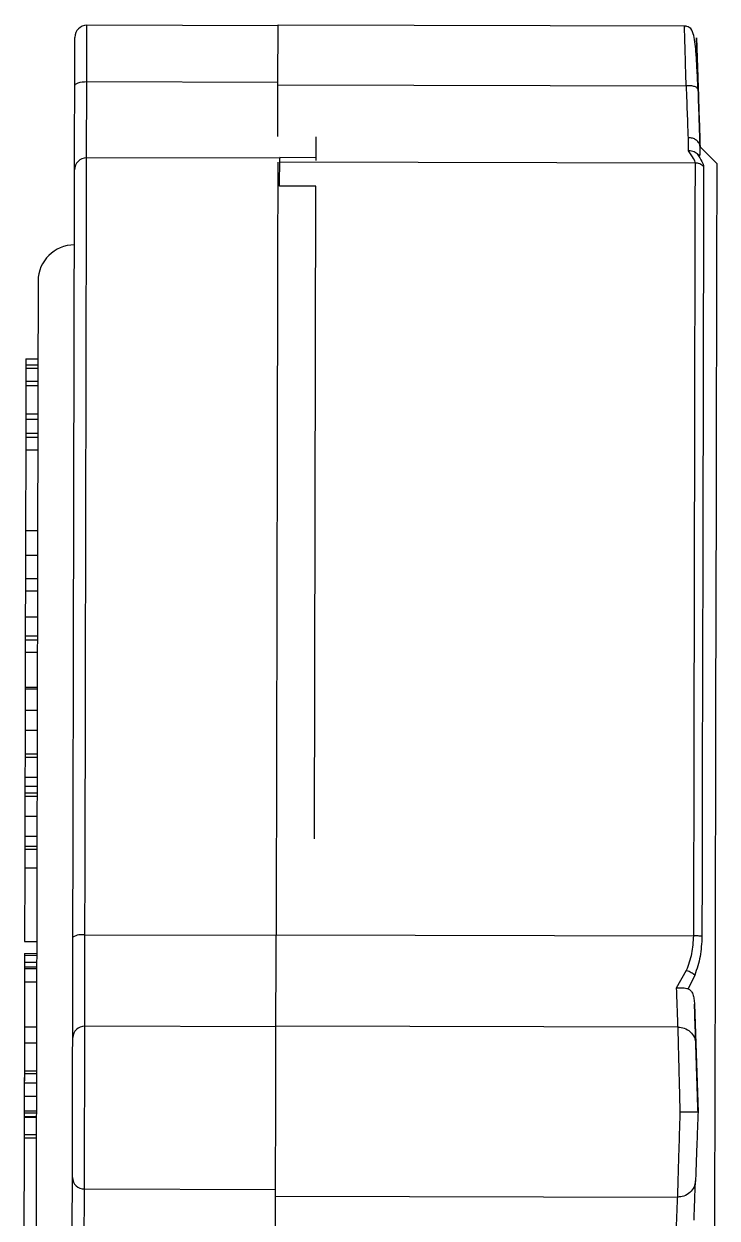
# Model space of a CAD drawing. Header units: millimetres. Extents: x 1890 to 4327, y 775 to 2498.
# Drawn here: x 2383.5 to 2441, y 2199.9 to 2298.8 of the extents above; entities that cross this region are included whole.
import ezdxf

# ---------------------------------------------------------------- set-up
doc = ezdxf.new("R2010")
doc.units = ezdxf.units.MM

msp = doc.modelspace()

# ---------------------------------------------------------------- linework, layer by layer
at = {"color": 7, "linetype": 'Continuous', "lineweight": 25}
for p, q in [((2388.757, 2294.044), (2388.767, 2298.712)), ((2404.61, 2298.678), (2388.767, 2298.712)), ((2438.448, 2298.641), (2404.61, 2298.714)), ((2388.744, 2287.721), (2388.757, 2294.044)), ((2388.757, 2294.044), (2404.6, 2294.01)), ((2404.6, 2293.779), (2438.434, 2293.706)), ((2407.748, 2289.468), (2407.744, 2287.737)), ((2438.59, 2289.396), (2438.588, 2288.309)), ((2441, 2287.222), (2439.589, 2288.639)), ((2439.589, 2288.632), (2439.589, 2288.639)), ((2404.744, 2287.687), (2388.744, 2287.721)), ((2404.739, 2285.387), (2404.744, 2287.687)), ((2439.172, 2287.293), (2404.743, 2287.366)), ((2407.744, 2287.737), (2404.744, 2287.744)), ((2404.744, 2287.744), (2404.744, 2287.687)), ((2407.744, 2287.737), (2407.743, 2287.508)), ((2407.739, 2285.381), (2404.739, 2285.387)), ((2407.623, 2231.279), (2407.739, 2285.381)), ((2383.708, 2271.079), (2383.707, 2270.578)), ((2383.707, 2270.578), (2384.707, 2270.576)), ((2383.707, 2270.578), (2383.707, 2270.308)), ((2383.708, 2271.079), (2384.708, 2271.076)), ((2383.707, 2270.308), (2383.704, 2269.214)), ((2383.707, 2270.308), (2384.707, 2270.306)), ((2383.703, 2268.864), (2383.698, 2266.504)), ((2383.704, 2269.214), (2383.703, 2268.864)), ((2383.703, 2268.864), (2384.703, 2268.862)), ((2383.704, 2269.214), (2384.704, 2269.212)), ((2383.698, 2266.083), (2383.695, 2264.922)), ((2383.698, 2266.504), (2384.698, 2266.502)), ((2383.698, 2266.504), (2383.698, 2266.083)), ((2383.698, 2266.083), (2384.698, 2266.081)), ((2383.694, 2264.588), (2383.692, 2263.54)), ((2383.695, 2264.922), (2383.694, 2264.588)), ((2383.694, 2264.588), (2384.694, 2264.586)), ((2383.695, 2264.922), (2384.695, 2264.92)), ((2383.692, 2263.54), (2383.678, 2256.834)), ((2383.692, 2263.54), (2384.692, 2263.538)), ((2383.678, 2256.834), (2383.673, 2254.794)), ((2383.678, 2256.834), (2384.678, 2256.831)), ((2383.673, 2254.794), (2383.669, 2252.873)), ((2383.673, 2254.794), (2384.673, 2254.792)), ((2383.669, 2252.873), (2383.667, 2251.828)), ((2383.669, 2252.873), (2384.669, 2252.871)), ((2383.667, 2251.828), (2383.663, 2249.691)), ((2384.667, 2251.825), (2383.667, 2251.828)), ((2383.663, 2249.691), (2383.659, 2248.126)), ((2383.663, 2249.691), (2384.663, 2249.688)), ((2383.658, 2247.789), (2383.656, 2246.761)), ((2383.659, 2248.228), (2383.658, 2247.718)), ((2383.659, 2248.126), (2383.658, 2247.789)), ((2383.659, 2248.126), (2383.658, 2247.789)), ((2383.658, 2247.789), (2384.658, 2247.787)), ((2383.659, 2248.126), (2384.659, 2248.124)), ((2383.656, 2246.761), (2384.656, 2246.759)), ((2383.65, 2243.867), (2384.65, 2243.865)), ((2383.65, 2243.73), (2383.646, 2241.943)), ((2383.65, 2243.73), (2384.65, 2243.728)), ((2383.646, 2241.943), (2383.642, 2240.289)), ((2383.646, 2241.943), (2384.646, 2241.941)), ((2383.642, 2240.289), (2383.638, 2238.337)), ((2383.642, 2240.289), (2384.642, 2240.287)), ((2383.638, 2238.065), (2383.634, 2236.405)), ((2383.638, 2238.337), (2384.638, 2238.335)), ((2383.638, 2238.337), (2383.638, 2238.065)), ((2383.638, 2238.065), (2384.638, 2238.062)), ((2383.634, 2236.405), (2383.633, 2235.666)), ((2383.634, 2236.405), (2384.634, 2236.403)), ((2383.633, 2235.666), (2383.631, 2235.093)), ((2383.631, 2235.093), (2384.631, 2235.091)), ((2383.631, 2235.093), (2383.631, 2234.821)), ((2383.633, 2235.666), (2384.633, 2235.663)), ((2383.631, 2234.821), (2383.627, 2233.161)), ((2383.631, 2234.821), (2384.631, 2234.818)), ((2383.627, 2233.161), (2383.624, 2231.517)), ((2383.627, 2233.161), (2384.627, 2233.159)), ((2383.624, 2231.517), (2383.622, 2230.69)), ((2383.624, 2231.517), (2384.624, 2231.515)), ((2383.621, 2230.441), (2383.618, 2228.877)), ((2383.622, 2230.69), (2383.621, 2230.441)), ((2383.621, 2230.441), (2384.621, 2230.439)), ((2383.622, 2230.69), (2384.622, 2230.688)), ((2383.618, 2228.866), (2383.605, 2222.777)), ((2383.618, 2228.877), (2384.618, 2228.875)), ((2388.59, 2215.752), (2388.606, 2223.325)), ((2388.606, 2223.325), (2404.449, 2223.291)), ((2404.449, 2223.331), (2439.035, 2223.257)), ((2383.605, 2222.777), (2384.605, 2222.775)), ((2383.601, 2221.075), (2383.6, 2220.684)), ((2383.603, 2221.634), (2383.601, 2221.075)), ((2383.601, 2221.075), (2384.601, 2221.073)), ((2383.603, 2221.778), (2384.603, 2221.776)), ((2383.603, 2221.634), (2384.603, 2221.632)), ((2383.6, 2220.54), (2383.598, 2219.442)), ((2383.6, 2220.684), (2384.6, 2220.681)), ((2383.6, 2220.684), (2383.6, 2220.54)), ((2383.6, 2220.54), (2384.6, 2220.538)), ((2438.443, 2220.368), (2437.612, 2218.913)), ((2438.502, 2220.349), (2438.443, 2220.368)), ((2383.598, 2219.442), (2383.59, 2215.703)), ((2383.598, 2219.442), (2384.598, 2219.44)), ((2439.149, 2219.995), (2438.604, 2218.847)), ((2439.124, 2217.584), (2439.418, 2208.639)), ((2383.59, 2215.703), (2383.587, 2214.374)), ((2383.59, 2215.703), (2384.59, 2215.701)), ((2388.561, 2202.272), (2388.59, 2215.752)), ((2404.433, 2215.719), (2388.59, 2215.752)), ((2437.735, 2215.69), (2404.433, 2215.761)), ((2383.586, 2214.113), (2383.585, 2213.477)), ((2383.587, 2214.194), (2383.586, 2214.113)), ((2383.587, 2214.374), (2384.587, 2214.372)), ((2383.587, 2214.374), (2383.587, 2214.194)), ((2383.584, 2213.13), (2383.582, 2212.263)), ((2383.585, 2213.477), (2383.584, 2213.13)), ((2383.582, 2212.263), (2383.582, 2212.062)), ((2383.58, 2211.223), (2383.578, 2209.971)), ((2383.582, 2211.831), (2383.58, 2211.223)), ((2383.582, 2212.062), (2384.582, 2212.06)), ((2383.582, 2212.062), (2383.582, 2211.831)), ((2383.582, 2211.831), (2384.582, 2211.829)), ((2383.58, 2211.08), (2384.58, 2211.077)), ((2383.578, 2209.971), (2383.575, 2208.757)), ((2383.578, 2209.971), (2384.578, 2209.969)), ((2383.574, 2208.267), (2384.574, 2208.265)), ((2383.574, 2208.267), (2383.574, 2208.209)), ((2383.574, 2208.209), (2384.574, 2208.207)), ((2383.575, 2208.757), (2384.575, 2208.755)), ((2383.575, 2208.584), (2384.575, 2208.582)), ((2439.418, 2208.639), (2439.418, 2208.639)), ((2383.57, 2206.502), (2383.543, 2193.773)), ((2383.571, 2206.778), (2383.57, 2206.502)), ((2383.57, 2206.502), (2384.57, 2206.5)), ((2383.571, 2206.778), (2384.571, 2206.776)), ((2388.545, 2194.7), (2388.561, 2202.272)), ((2388.561, 2202.272), (2404.404, 2202.238)), ((2404.403, 2201.666), (2437.705, 2201.594))]:
    msp.add_line(p, q, dxfattribs=at)
at = {"color": 7, "linetype": 'Continuous', "lineweight": 25, "flags": 128}
for points in [[(2387.757, 2293.694), (2387.776, 2293.763), (2387.833, 2293.829), (2387.926, 2293.889), (2388.05, 2293.942), (2388.202, 2293.986), (2388.375, 2294.018), (2388.562, 2294.037), (2388.757, 2294.044)], [(2388.606, 2223.325), (2388.617, 2228.584), (2388.628, 2233.755), (2388.639, 2238.813), (2388.65, 2243.737), (2388.66, 2248.504), (2388.67, 2253.092), (2388.679, 2257.48), (2388.688, 2261.65), (2388.696, 2265.581), (2388.704, 2269.256), (2388.712, 2272.658), (2388.718, 2275.773), (2388.724, 2278.585), (2388.73, 2281.083), (2388.734, 2283.254), (2388.738, 2285.09), (2388.741, 2286.581), (2388.744, 2287.721)], [(2439.172, 2287.293), (2439.169, 2286.141), (2439.166, 2284.642), (2439.162, 2282.804), (2439.157, 2280.635), (2439.152, 2278.144), (2439.146, 2275.343), (2439.139, 2272.244), (2439.132, 2268.86), (2439.124, 2265.208), (2439.116, 2261.303), (2439.107, 2257.162), (2439.098, 2252.805), (2439.088, 2248.251), (2439.078, 2243.52), (2439.068, 2238.632), (2439.057, 2233.611), (2439.046, 2228.478), (2439.035, 2223.257)], [(2439.878, 2287.003), (2439.876, 2285.855), (2439.872, 2284.363), (2439.868, 2282.531), (2439.864, 2280.37), (2439.859, 2277.888), (2439.853, 2275.097), (2439.846, 2272.009), (2439.839, 2268.638), (2439.831, 2264.999), (2439.823, 2261.109), (2439.814, 2256.983), (2439.805, 2252.642), (2439.795, 2248.104), (2439.785, 2243.39), (2439.774, 2238.521), (2439.764, 2233.518), (2439.753, 2228.404), (2439.742, 2223.202)], [(2440.808, 2197.409), (2440.819, 2202.692), (2440.83, 2208.002), (2440.842, 2213.315), (2440.853, 2218.606), (2440.864, 2223.852), (2440.875, 2229.029), (2440.886, 2234.112), (2440.897, 2239.078), (2440.907, 2243.905), (2440.917, 2248.572), (2440.927, 2253.055), (2440.936, 2257.335), (2440.945, 2261.393), (2440.953, 2265.209), (2440.96, 2268.766), (2440.967, 2272.048), (2440.974, 2275.041), (2440.98, 2277.729), (2440.985, 2280.102), (2440.989, 2282.148), (2440.993, 2283.857), (2440.996, 2285.223), (2440.998, 2286.238), (2440.999, 2286.898), (2441, 2287.201), (2441, 2287.222)]]:
    msp.add_lwpolyline(points, dxfattribs=at)
at = {"color": 7, "linetype": 'Continuous', "lineweight": 25}
for centre, radius, start, end in [((2388.765, 2297.712), 1, 89.87751, 179.87751), ((2388.734, 2286.729), 0.992, 89.41535, 179.40777), ((2387.722, 2277.514), 3, 89.87751, 179.87751), ((2388.361, 2221.794), 1.551, 80.89854, 119.14308), ((2388.557, 2214.783), 0.97, 88.05077, 177.92611), ((2388.532, 2203.241), 0.97, 181.82891, 271.70426)]:
    msp.add_arc(centre, radius, start, end, dxfattribs=at)
for points, knots in [([(2404.6, 2293.779), (2404.601, 2294.472), (2404.604, 2295.858), (2404.607, 2297.465), (2404.61, 2298.426), (2404.61, 2298.829), (2404.61, 2298.714), (2404.61, 2298.714)], [0, 0, 0, 0, 0.2499989, 0.4999978, 0.7499967, 0.9999956, 1, 1, 1, 1]), ([(2439.414, 2293.459), (2439.388, 2294.057), (2439.338, 2295.183), (2439.235, 2296.806), (2439.089, 2297.956), (2438.852, 2298.466), (2438.561, 2298.61), (2438.403, 2298.637), (2438.322, 2298.642), (2438.282, 2298.641), (2438.264, 2298.641)], [0, 0, 0, 0, 0.219365, 0.412937, 0.719402, 0.914593, 0.969102, 0.986635, 0.993634, 1, 1, 1, 1]), ([(2438.434, 2293.706), (2438.42, 2294.203), (2438.393, 2295.166), (2438.35, 2296.708), (2438.313, 2298.014), (2438.294, 2298.704), (2438.297, 2298.581), (2438.298, 2298.555)], [0, 0, 0, 0, 0.177765, 0.34408, 0.641108, 0.925204, 1, 1, 1, 1]), ([(2387.757, 2293.694), (2387.758, 2294.248), (2387.76, 2295.383), (2387.763, 2296.684), (2387.765, 2297.554), (2387.765, 2297.662), (2387.765, 2297.714)], [0, 0, 0, 0, 0.244178, 0.5, 0.755822, 1, 1, 1, 1]), ([(2439.433, 2293.397), (2439.413, 2293.999), (2439.373, 2295.204), (2439.328, 2296.582), (2439.299, 2297.473), (2439.289, 2297.776), (2439.299, 2297.469), (2439.328, 2296.577), (2439.374, 2295.2), (2439.413, 2293.998), (2439.433, 2293.397)], [0, 0, 0, 0, 0.125138, 0.250256, 0.375373, 0.50043, 0.625397, 0.750284, 0.875124, 1, 1, 1, 1]), ([(2387.742, 2286.74), (2387.742, 2286.973), (2387.743, 2287.448), (2387.747, 2289.033), (2387.751, 2291.125), (2387.755, 2292.847), (2387.757, 2293.694)], [0, 0, 0, 0, 0.245796, 0.5, 0.754204, 1, 1, 1, 1]), ([(2404.59, 2289.489), (2404.59, 2289.515), (2404.592, 2290.005), (2404.595, 2291.442), (2404.598, 2293), (2404.6, 2293.779)], [0, 0, 0, 0, 0.027312, 0.513656, 1, 1, 1, 1]), ([(2438.434, 2293.706), (2438.465, 2292.835), (2438.525, 2291.195), (2438.569, 2289.97), (2438.59, 2289.396)], [0, 0, 0, 0, 0.531637, 1, 1, 1, 1]), ([(2439.433, 2293.397), (2439.418, 2293.439), (2439.396, 2293.504), (2439.27, 2293.579), (2439.141, 2293.63), (2438.982, 2293.669), (2438.751, 2293.704), (2438.559, 2293.705), (2438.434, 2293.706)], [0, 0, 0, 0, 0.239618, 0.368465, 0.500002, 0.631538, 0.760384, 1, 1, 1, 1]), ([(2439.589, 2288.632), (2439.567, 2289.31), (2439.522, 2290.676), (2439.463, 2292.486), (2439.433, 2293.397)], [0, 0, 0, 0, 0.496466, 1, 1, 1, 1]), ([(2439.433, 2293.397), (2439.462, 2292.488), (2439.522, 2290.678), (2439.567, 2289.312), (2439.589, 2288.632)], [0, 0, 0, 0, 0.502375, 1, 1, 1, 1]), ([(2439.589, 2288.632), (2439.584, 2288.686), (2439.574, 2288.791), (2439.49, 2288.992), (2439.376, 2289.116), (2439.284, 2289.186), (2439.283, 2289.187), (2439.28, 2289.189), (2439.268, 2289.198), (2439.175, 2289.266), (2438.957, 2289.378), (2438.718, 2289.39), (2438.59, 2289.396)], [0, 0, 0, 0, 0.13275, 0.258828, 0.507271, 0.507353, 0.507953, 0.509582, 0.515681, 0.539247, 0.754927, 1, 1, 1, 1]), ([(2439.335, 2288.069), (2439.287, 2288.108), (2439.187, 2288.188), (2438.996, 2288.27), (2438.791, 2288.314), (2438.65, 2288.31), (2438.588, 2288.309)], [0, 0, 0, 0, 0.239149, 0.497163, 0.778524, 1, 1, 1, 1]), ([(2438.588, 2288.309), (2438.758, 2288.083), (2439.091, 2287.642), (2439.145, 2287.408), (2439.172, 2287.293)], [0, 0, 0, 0, 0.51151, 1, 1, 1, 1]), ([(2439.587, 2287.966), (2439.587, 2287.968), (2439.587, 2287.984), (2439.587, 2288.089), (2439.588, 2288.297), (2439.588, 2288.516), (2439.589, 2288.632)], [0, 0, 0, 0, 0.008069, 0.080583, 0.514577, 1, 1, 1, 1]), ([(2439.335, 2288.069), (2439.491, 2287.838), (2439.804, 2287.375), (2439.853, 2287.127), (2439.878, 2287.003)], [0, 0, 0, 0, 0.5006525, 1, 1, 1, 1]), ([(2439.587, 2287.966), (2439.581, 2287.944), (2439.572, 2287.911), (2439.486, 2287.949), (2439.412, 2288.001), (2439.359, 2288.048), (2439.335, 2288.069)], [0, 0, 0, 0, 0.546902, 0.785535, 0.902249, 1, 1, 1, 1]), ([(2387.606, 2223.148), (2387.611, 2225.644), (2387.622, 2230.681), (2387.638, 2238.058), (2387.653, 2245.3), (2387.668, 2252.279), (2387.682, 2258.882), (2387.695, 2264.976), (2387.707, 2270.468), (2387.717, 2275.28), (2387.726, 2279.343), (2387.733, 2282.612), (2387.738, 2285.151), (2387.741, 2286.213), (2387.742, 2286.74)], [0, 0, 0, 0, 0.0799588, 0.1613715, 0.2441424, 0.3288926, 0.4142166, 0.5, 0.5857784, 0.6711024, 0.7558576, 0.8386237, 0.9200388, 1, 1, 1, 1]), ([(2384.722, 2277.521), (2384.722, 2277.466), (2384.722, 2277.356), (2384.72, 2276.446), (2384.717, 2274.96), (2384.712, 2272.786), (2384.706, 2269.955), (2384.698, 2266.442), (2384.689, 2262.287), (2384.679, 2257.544), (2384.668, 2252.283), (2384.656, 2246.591), (2384.643, 2240.568), (2384.63, 2234.345), (2384.616, 2227.979), (2384.603, 2221.627), (2384.589, 2215.288), (2384.58, 2211.11), (2384.576, 2209.021)], [0, 0, 0, 0, 0.058246, 0.116497, 0.17824, 0.239988, 0.303803, 0.368626, 0.434138, 0.5, 0.565862, 0.631374, 0.696197, 0.760012, 0.821755, 0.883503, 0.94175, 1, 1, 1, 1]), ([(2383.656, 2246.761), (2383.656, 2246.431), (2383.654, 2245.795), (2383.653, 2245.018), (2383.651, 2244.407), (2383.651, 2244.085), (2383.65, 2243.916), (2383.65, 2243.867)], [0, 0, 0, 0, 0.328754, 0.633799, 0.764636, 0.93153, 1, 1, 1, 1]), ([(2383.65, 2243.867), (2383.65, 2243.804), (2383.65, 2243.719), (2383.65, 2243.741), (2383.65, 2243.747)], [0, 0, 0, 0, 0.737807, 1, 1, 1, 1]), ([(2387.588, 2214.818), (2387.589, 2215.209), (2387.59, 2216.005), (2387.595, 2217.995), (2387.6, 2220.408), (2387.604, 2222.245), (2387.606, 2223.148)], [0, 0, 0, 0, 0.245796, 0.5, 0.754204, 1, 1, 1, 1]), ([(2439.035, 2223.257), (2439.007, 2222.755), (2438.95, 2221.727), (2438.615, 2220.828), (2438.443, 2220.368)], [0, 0, 0, 0, 0.48849, 1, 1, 1, 1]), ([(2439.742, 2223.202), (2439.713, 2222.635), (2439.657, 2221.5), (2439.319, 2220.497), (2439.149, 2219.995)], [0, 0, 0, 0, 0.499286, 1, 1, 1, 1]), ([(2383.603, 2221.778), (2383.603, 2221.774), (2383.603, 2221.77), (2383.602, 2221.572), (2383.602, 2221.527)], [0, 0, 0, 0, 0.770116, 1, 1, 1, 1]), ([(2439.149, 2219.995), (2439.106, 2220.03), (2439.019, 2220.1), (2438.859, 2220.196), (2438.685, 2220.283), (2438.562, 2220.327), (2438.502, 2220.349)], [0, 0, 0, 0, 0.2473909, 0.4997222, 0.7521965, 1, 1, 1, 1]), ([(2438.604, 2218.847), (2438.461, 2218.874), (2438.17, 2218.929), (2437.8, 2218.919), (2437.612, 2218.913)], [0, 0, 0, 0, 0.494817, 1, 1, 1, 1]), ([(2437.612, 2218.913), (2437.639, 2218.199), (2437.692, 2216.816), (2437.721, 2216.057), (2437.735, 2215.69)], [0, 0, 0, 0, 0.516726, 1, 1, 1, 1]), ([(2438.604, 2218.847), (2438.645, 2218.834), (2438.726, 2218.809), (2438.833, 2218.709), (2438.923, 2218.573), (2439.019, 2218.348), (2439.098, 2218.011), (2439.115, 2217.731), (2439.124, 2217.584)], [0, 0, 0, 0, 0.111673, 0.222473, 0.333752, 0.456252, 0.712674, 1, 1, 1, 1]), ([(2439.231, 2214.33), (2439.218, 2214.714), (2439.193, 2215.496), (2439.147, 2216.88), (2439.124, 2217.584)], [0, 0, 0, 0, 0.4921548, 1, 1, 1, 1]), ([(2437.735, 2215.69), (2437.742, 2215.424), (2437.756, 2214.885), (2437.791, 2213.483), (2437.833, 2211.897), (2437.876, 2210.232), (2437.902, 2209.199), (2437.917, 2208.642)], [0, 0, 0, 0, 0.210699, 0.428308, 0.661362, 0.817576, 1, 1, 1, 1]), ([(2437.735, 2215.69), (2437.92, 2215.672), (2438.304, 2215.633), (2438.802, 2215.321), (2439.152, 2214.863), (2439.205, 2214.503), (2439.231, 2214.33)], [0, 0, 0, 0, 0.240153, 0.499483, 0.759101, 1, 1, 1, 1]), ([(2383.587, 2214.374), (2383.586, 2213.899), (2383.584, 2212.816), (2383.582, 2212.255), (2383.582, 2212.103), (2383.582, 2212.062)], [0, 0, 0, 0, 0.364385, 0.830851, 1, 1, 1, 1]), ([(2387.576, 2209.014), (2387.577, 2209.626), (2387.58, 2210.879), (2387.583, 2212.595), (2387.586, 2214.013), (2387.587, 2214.554), (2387.588, 2214.818)], [0, 0, 0, 0, 0.244178, 0.5, 0.755822, 1, 1, 1, 1]), ([(2439.418, 2208.639), (2439.397, 2209.254), (2439.357, 2210.486), (2439.302, 2212.157), (2439.257, 2213.542), (2439.24, 2214.067), (2439.231, 2214.33)], [0, 0, 0, 0, 0.249914, 0.499831, 0.749722, 1, 1, 1, 1]), ([(2383.582, 2211.831), (2383.582, 2211.803), (2383.581, 2211.748), (2383.581, 2211.598), (2383.581, 2211.388), (2383.58, 2211.209), (2383.58, 2211.102), (2383.58, 2211.08)], [0, 0, 0, 0, 0.282135, 0.566109, 0.757606, 0.950164, 1, 1, 1, 1]), ([(2383.574, 2208.208), (2383.573, 2207.806), (2383.571, 2207.116), (2383.571, 2206.877), (2383.571, 2206.778)], [0, 0, 0, 0, 0.58376, 1, 1, 1, 1]), ([(2383.575, 2208.728), (2383.575, 2208.656), (2383.574, 2208.439), (2383.574, 2208.336), (2383.574, 2208.267)], [0, 0, 0, 0, 0.332232, 1, 1, 1, 1]), ([(2383.575, 2208.757), (2383.575, 2208.754), (2383.575, 2208.747), (2383.575, 2208.689), (2383.575, 2208.619), (2383.575, 2208.584)], [0, 0, 0, 0, 0.35686, 0.67714, 1, 1, 1, 1]), ([(2384.576, 2209.021), (2384.571, 2206.932), (2384.562, 2202.754), (2384.549, 2196.415), (2384.535, 2190.062), (2384.521, 2183.697), (2384.508, 2177.474), (2384.495, 2171.451), (2384.483, 2165.759), (2384.472, 2160.498), (2384.462, 2155.754), (2384.453, 2151.6), (2384.445, 2148.086), (2384.439, 2145.255), (2384.435, 2143.082), (2384.431, 2141.596), (2384.429, 2140.686), (2384.429, 2140.576), (2384.429, 2140.521)], [0, 0, 0, 0, 0.058247, 0.116497, 0.17824, 0.239988, 0.303803, 0.368626, 0.434138, 0.5, 0.565862, 0.631374, 0.696197, 0.760012, 0.821755, 0.883503, 0.941749, 1, 1, 1, 1]), ([(2387.563, 2203.21), (2387.564, 2203.475), (2387.565, 2204.016), (2387.568, 2205.434), (2387.572, 2207.15), (2387.574, 2208.403), (2387.576, 2209.014)], [0, 0, 0, 0, 0.244178, 0.5, 0.755822, 1, 1, 1, 1]), ([(2437.917, 2208.642), (2437.9, 2208.085), (2437.869, 2207.051), (2437.819, 2205.386), (2437.77, 2203.8), (2437.729, 2202.399), (2437.713, 2201.86), (2437.705, 2201.594)], [0, 0, 0, 0, 0.182468, 0.338737, 0.571946, 0.789459, 1, 1, 1, 1]), ([(2439.418, 2208.639), (2439.405, 2208.639), (2439.376, 2208.638), (2439.155, 2208.64), (2438.869, 2208.641), (2438.585, 2208.642), (2438.261, 2208.643), (2438.031, 2208.642), (2437.917, 2208.642)], [0, 0, 0, 0, 0.18848, 0.4272136, 0.5636211, 0.7073559, 0.8543277, 1, 1, 1, 1]), ([(2439.418, 2208.639), (2439.395, 2208.021), (2439.349, 2206.792), (2439.288, 2205.131), (2439.236, 2203.743), (2439.217, 2203.216), (2439.207, 2202.948)], [0, 0, 0, 0, 0.2507124, 0.4986063, 0.745722, 1, 1, 1, 1]), ([(2387.545, 2194.881), (2387.547, 2195.784), (2387.551, 2197.621), (2387.556, 2200.034), (2387.561, 2202.024), (2387.562, 2202.819), (2387.563, 2203.21)], [0, 0, 0, 0, 0.245796, 0.5, 0.754204, 1, 1, 1, 1]), ([(2439.207, 2202.948), (2439.18, 2202.775), (2439.125, 2202.415), (2438.773, 2201.959), (2438.274, 2201.648), (2437.89, 2201.612), (2437.705, 2201.594)], [0, 0, 0, 0, 0.240896, 0.500515, 0.759846, 1, 1, 1, 1]), ([(2439.086, 2199.695), (2439.112, 2200.393), (2439.163, 2201.778), (2439.192, 2202.561), (2439.207, 2202.948)], [0, 0, 0, 0, 0.504369, 1, 1, 1, 1]), ([(2437.705, 2201.594), (2437.689, 2201.228), (2437.657, 2200.469), (2437.599, 2199.086), (2437.568, 2198.371)], [0, 0, 0, 0, 0.483329, 1, 1, 1, 1])]:
    msp.add_open_spline(points, degree=3, knots=knots, dxfattribs=at)
for points in [[(2404.586, 2287.367), (2404.585, 2286.802), (2404.582, 2285.672), (2404.577, 2282.993), (2404.569, 2279.625), (2404.561, 2275.528), (2404.55, 2270.765), (2404.539, 2265.377), (2404.526, 2259.42), (2404.512, 2252.953), (2404.498, 2246.043), (2404.482, 2238.755), (2404.466, 2231.175), (2404.455, 2225.946), (2404.449, 2223.331)], [(2439.878, 2287.003), (2439.829, 2287.046), (2439.732, 2287.133), (2439.556, 2287.222), (2439.368, 2287.282), (2439.237, 2287.289), (2439.172, 2287.293)], [(2404.433, 2215.761), (2404.434, 2216.118), (2404.435, 2216.832), (2404.439, 2218.631), (2404.444, 2220.814), (2404.447, 2222.492), (2404.449, 2223.331)], [(2439.742, 2223.202), (2439.693, 2223.21), (2439.595, 2223.226), (2439.419, 2223.243), (2439.231, 2223.255), (2439.1, 2223.256), (2439.035, 2223.257)], [(2404.403, 2201.666), (2404.403, 2201.991), (2404.405, 2202.64), (2404.408, 2204.352), (2404.413, 2206.421), (2404.418, 2208.713), (2404.423, 2211.006), (2404.427, 2213.075), (2404.431, 2214.786), (2404.432, 2215.436), (2404.433, 2215.761)], [(2404.386, 2194.096), (2404.388, 2194.935), (2404.392, 2196.613), (2404.397, 2198.796), (2404.4, 2200.595), (2404.402, 2201.309), (2404.403, 2201.666)]]:
    msp.add_open_spline(points, degree=3, dxfattribs=at)

doc.saveas('drawing.dxf')
